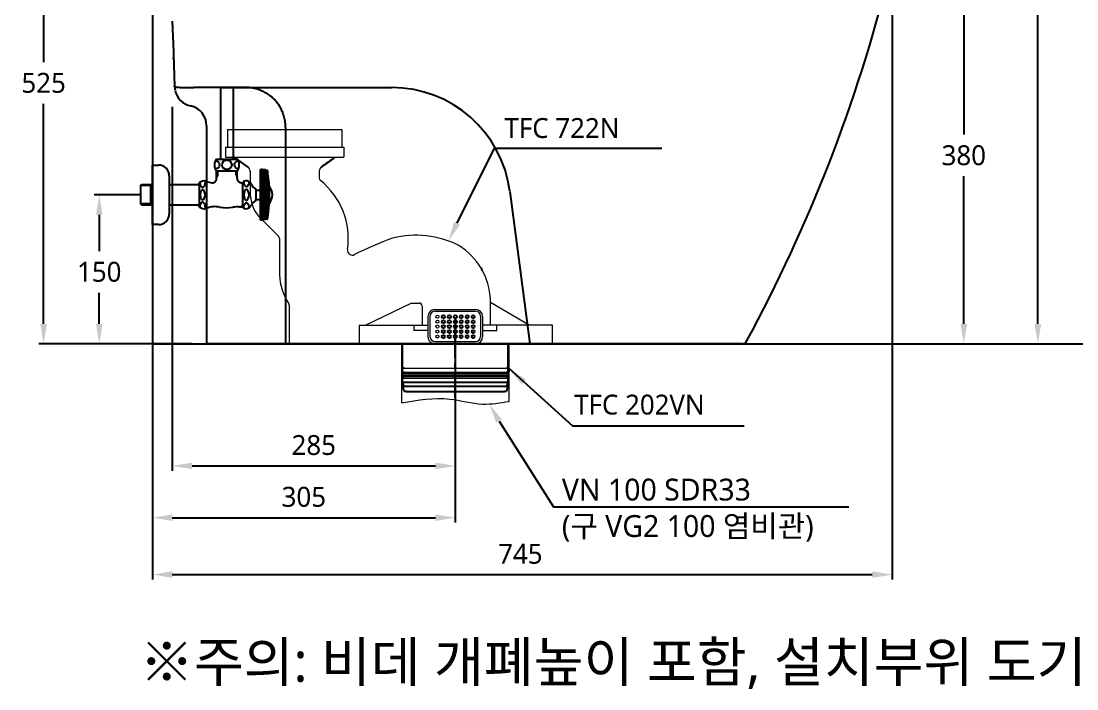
# Model space of a CAD drawing. Extents: x -4361 to 1554, y -156 to 2372.
# Drawn here: x -4361 to -3298, y -156 to 516 of the extents above; entities that cross this region are included whole.
import ezdxf

# ---------------------------------------------------------------- set-up
doc = ezdxf.new("R2010")
doc.units = 0
doc.header["$LTSCALE"] = 20
doc.header["$MEASUREMENT"] = 0
doc.linetypes.add('CENTER', pattern=[2, 1.25, -0.25, 0.25, -0.25])
doc.layers.get('0').update_dxf_attribs({"linetype": 'CONTINUOUS'})
doc.layers.get('DEFPOINTS').update_dxf_attribs({"linetype": 'CONTINUOUS'})
for name, color, linetype in [('1', 7, 'CONTINUOUS'), ('2', 2, 'CONTINUOUS'), ('3', 3, 'CONTINUOUS'), ('4', 4, 'CONTINUOUS'), ('6', 6, 'CONTINUOUS'), ('CEN', 1, 'CENTER')]:
    doc.layers.add(name, color=color, linetype=linetype)
doc.styles.add('GHS', font='romans', dxfattribs={"bigfont": 'ghs'})
doc.styles.add('ROMANS', font='NanumGothic.ttf', dxfattribs={"height": 10.144927})
doc.styles.get("Standard").update_dxf_attribs({"font": 'NanumGothic.ttf'})
doc.dimstyles.get("Standard").update_dxf_attribs({"dimtxt": 2.7, "dimasz": 2.5, "dimexe": 1.5, "dimexo": 1.5, "dimgap": 1.5, "dimtad": 1, "dimdec": 0, "dimlfac": 10, "dimzin": 0, "dimdsep": 46, "dimtxsty": 'Standard', "dimcen": 0, "dimclrt": 2, "dimadec": 0, "dimazin": 0, "dimtfac": 1, "dimtdec": 0, "dimtmove": 0, "dimatfit": 3, "dimfxl": 0, "dimtolj": 1, "dimtzin": 0, "dimarcsym": 0})

# ---------------------------------------------------------------- blocks, each defined once
blk = doc.blocks.new('*D56')
at = {"color": 3, "lineweight": -2, "ltscale": 10}
for p, q in [((-4209.2, 429.8), (-4209.2, 63.4)), ((-3924.2, 216.7), (-3924.2, 63.4)), ((-4189.2, 68.4), (-3944.2, 68.4))]:
    blk.add_line(p, q, dxfattribs=at)
at = {"color": 3, "ltscale": 10}
for points in [[(-4189.2, 71.7), (-4189.2, 65.1), (-4209.2, 68.4)], [(-3944.2, 71.7), (-3944.2, 65.1), (-3924.2, 68.4)]]:
    blk.add_solid(points, dxfattribs=at)
at = {"layer": 'DEFPOINTS', "color": 0, "ltscale": 10}
for p in [(-4209.2, 431.3), (-3924.2, 218.2), (-3924.2, 68.4)]:
    blk.add_point(p, dxfattribs=at)
at = {"color": 2, "ltscale": 10, "insert": (-4066.7, 89.3), "char_height": 20, "attachment_point": 5}
blk.add_mtext('\\A1;285', dxfattribs=at)
blk = doc.blocks.new('*D57')
at = {"color": 3, "lineweight": -2}
for p, q in [((-3397.7, 901.3), (-3332.6, 901.3)), ((-3337.6, 881.3), (-3337.6, 567.1)), ((-3337.6, 211.3), (-3337.6, 525.5)), ((-3354.8, 191.3), (-3332.6, 191.3))]:
    blk.add_line(p, q, dxfattribs=at)
at = {"color": 3}
for points in [[(-3341, 881.3), (-3334.3, 881.3), (-3337.6, 901.3)], [(-3341, 211.3), (-3334.3, 211.3), (-3337.6, 191.3)]]:
    blk.add_solid(points, dxfattribs=at)
at = {"layer": 'DEFPOINTS', "color": 0}
for p in [(-3399.2, 901.3), (-3356.3, 191.3), (-3337.6, 191.3)]:
    blk.add_point(p, dxfattribs=at)
at = {"color": 2, "insert": (-3337.6, 546.3), "char_height": 20, "attachment_point": 5}
blk.add_mtext('\\A1;710', dxfattribs=at)
blk = doc.blocks.new('*D59')
at = {"layer": '3', "color": 3, "lineweight": -2}
for p, q in [((-4229.2, 168.9), (-4229.2, 11.3)), ((-3924.2, 115), (-3924.2, 11.3)), ((-4209.2, 16.3), (-3944.2, 16.3))]:
    blk.add_line(p, q, dxfattribs=at)
at = {"layer": '3', "color": 3}
for points in [[(-4209.2, 19.6), (-4209.2, 13), (-4229.2, 16.3)], [(-3944.2, 19.6), (-3944.2, 13), (-3924.2, 16.3)]]:
    blk.add_solid(points, dxfattribs=at)
at = {"layer": 'DEFPOINTS', "color": 0}
for p in [(-4229.2, 170.4), (-3924.2, 116.5), (-3924.2, 16.3)]:
    blk.add_point(p, dxfattribs=at)
at = {"layer": '3', "color": 2, "insert": (-4076.7, 37.2), "char_height": 20, "attachment_point": 5}
blk.add_mtext('\\A1;305', dxfattribs=at)
blk = doc.blocks.new('*D60')
at = {"color": 3, "lineweight": -2}
for p, q in [((-4240.3, 341.3), (-4287.7, 341.3)), ((-4282.7, 321.3), (-4282.7, 284.5)), ((-4282.7, 211.3), (-4282.7, 242.8)), ((-4230.7, 191.3), (-4287.7, 191.3))]:
    blk.add_line(p, q, dxfattribs=at)
at = {"color": 3}
for points in [[(-4286, 321.3), (-4279.4, 321.3), (-4282.7, 341.3)], [(-4286, 211.3), (-4279.4, 211.3), (-4282.7, 191.3)]]:
    blk.add_solid(points, dxfattribs=at)
at = {"layer": 'DEFPOINTS', "color": 0}
for p in [(-4282.7, 341.3), (-4238.8, 341.3), (-4229.2, 191.3)]:
    blk.add_point(p, dxfattribs=at)
at = {"color": 2, "insert": (-4282.7, 263.7), "char_height": 20, "attachment_point": 5}
blk.add_mtext('\\A1;150', dxfattribs=at)
blk = doc.blocks.new('*D66')
at = {"color": 3, "lineweight": -2}
for p, q in [((-3489.9, 570.7), (-3407.2, 570.7)), ((-3412.2, 550.7), (-3412.2, 401.9)), ((-3412.2, 211.3), (-3412.2, 360.1)), ((-3633.8, 191.3), (-3407.2, 191.3))]:
    blk.add_line(p, q, dxfattribs=at)
at = {"color": 3}
for points in [[(-3415.5, 550.7), (-3408.8, 550.7), (-3412.2, 570.7)], [(-3415.5, 211.3), (-3408.8, 211.3), (-3412.2, 191.3)]]:
    blk.add_solid(points, dxfattribs=at)
at = {"layer": 'DEFPOINTS', "color": 0}
for p in [(-3491.4, 570.7), (-3635.3, 191.3), (-3412.2, 191.3)]:
    blk.add_point(p, dxfattribs=at)
at = {"color": 2, "insert": (-3412.2, 381), "char_height": 20, "attachment_point": 5}
blk.add_mtext('\\A1;380', dxfattribs=at)
blk = doc.blocks.new('*D67')
at = {"color": 3, "lineweight": -2}
for p, q in [((-3992.5, 716.6), (-4343.7, 716.6)), ((-4338.7, 696.6), (-4338.7, 474.8)), ((-4338.7, 211.3), (-4338.7, 433)), ((-4210.7, 191.3), (-4343.7, 191.3))]:
    blk.add_line(p, q, dxfattribs=at)
at = {"color": 3}
for points in [[(-4342, 696.6), (-4335.3, 696.6), (-4338.7, 716.6)], [(-4342, 211.3), (-4335.3, 211.3), (-4338.7, 191.3)]]:
    blk.add_solid(points, dxfattribs=at)
at = {"layer": 'DEFPOINTS', "color": 0}
for p in [(-3991, 716.6), (-4338.7, 191.3), (-4209.2, 191.3)]:
    blk.add_point(p, dxfattribs=at)
at = {"color": 2, "insert": (-4338.7, 453.9), "char_height": 20, "attachment_point": 5}
blk.add_mtext('\\A1;525', dxfattribs=at)
blk = doc.blocks.new('BGFB')
at = {"color": 2, "linetype": 'Continuous', "lineweight": 0}
for p, q in [((-57.5, 0), (57.5, 0)), ((-57.5, 0), (-57.5, -18)), ((57.5, 0), (57.5, -18)), ((-59.5, -18), (59.5, -18)), ((-59.5, -18), (-59.5, -28)), ((59.5, -18), (59.5, -28)), ((-59.5, -28), (59.5, -28)), ((-36.9, -38), (-50.8, -28)), ((36.9, -38.1), (50.8, -28)), ((-34.8, -42.1), (-34.8, -65.3)), ((34.8, -42.1), (34.8, -49.1)), ((-24.1, -89.9), (-6.2, -107.6)), ((-5.3, -109.8), (-5.3, -146.3)), ((4.7, -215.9), (4.7, -177.4)), ((127.8, -174.9), (81.1, -197.3)), ((127.8, -174.9), (135.3, -174.9)), ((138.3, -177.9), (138.3, -197.3)), ((207.1, -196.8), (207.1, -171.6)), ((207.3, -174.1), (245.6, -196.4)), ((144.3, -188.3), (144.3, -208.9)), ((146.3, -188.1), (146.3, -208.6)), ((151.3, -181.3), (192.3, -181.3)), ((151.3, -183.1), (192.3, -183.1)), ((197.3, -188.1), (197.3, -208.6)), ((199.3, -188.3), (199.3, -208.9)), ((144.3, -197.3), (75.1, -197.3)), ((75.1, -197.3), (75.1, -215.9)), ((130.2, -197.3), (130.2, -202.4)), ((199.3, -196.8), (269.2, -196.8)), ((213.7, -202.4), (213.7, -196.8)), ((269.2, -196.8), (269.2, -215.9)), ((144.3, -202.4), (130.2, -202.4)), ((199.3, -202.4), (213.7, -202.4)), ((4.7, -215.9), (269.2, -215.9)), ((151.3, -213.6), (192.3, -213.6)), ((117.8, -240.9), (117.8, -243.9)), ((118.5, -240.4), (118.3, -240.4)), ((118.5, -244.4), (118.3, -244.4)), ((118.5, -240.4), (225.4, -240.4)), ((118.5, -244.4), (225.4, -244.4)), ((225.9, -240.9), (225.9, -243.9)), ((120.3, -250.4), (223.3, -250.4)), ((120.6, -254.4), (223, -254.4))]:
    blk.add_line(p, q, dxfattribs=at)
at = {"color": 3, "linetype": 'Continuous', "lineweight": 0}
for p, q in [((117.8, -275.3), (117.8, -215.9)), ((225.9, -273.8), (225.9, -215.9))]:
    blk.add_line(p, q, dxfattribs=at)
at = {"color": 2}
for p, q in [((118.5, -240.4), (118.4, -215.9)), ((225.3, -215.9), (225.2, -240.4)), ((118.5, -244.4), (120.6, -244.4)), ((118.6, -250.4), (118.5, -244.4)), ((223, -244.4), (225.2, -244.4)), ((225.2, -240.4), (223.3, -240.4)), ((225.2, -244.4), (225.1, -250.4)), ((120.3, -250.4), (118.3, -250.4)), ((118.3, -254.4), (120.6, -254.4)), ((118.6, -256.9), (118.6, -254.4)), ((223, -254.4), (225.4, -254.4)), ((225.4, -250.4), (223.3, -250.4)), ((225.1, -254.4), (225.1, -256.9)), ((120.4, -263.9), (118.6, -256.9)), ((122.4, -263.9), (120.4, -263.9)), ((122.4, -263.9), (171.8, -263.9)), ((171.8, -263.9), (221.2, -263.9)), ((223.2, -263.9), (221.2, -263.9)), ((225.1, -256.9), (223.2, -263.9))]:
    blk.add_line(p, q, dxfattribs=at)
blk.add_line((120.3, -240.4), (118.5, -240.4))
at = {"color": 2, "linetype": 'Continuous', "lineweight": 0}
for centre in [(153.8, -188.6), (153.8, -193.6), (153.8, -198.6), (153.8, -203.6), (153.8, -208.6)]:
    blk.add_circle(centre, 1.5, dxfattribs=at)
for centre, radius, start, end in [((-39.8, -42.1), 5, 0.0447, 54.1067), ((39.8, -42.1), 5, 125.8861, 179.7556), ((37.8, -49.1), 3, 179.7556, 231.4151), ((-10.7, -109.9), 74.8, 351.5468, 51.4151), ((1.6, -64.1), 36.4, 181.8849, 225.0733), ((-8.3, -109.8), 3, 0.0895, 45.2408), ((239.8, -464.9), 378.8, 110.2437, 116.5549), ((132, -202.9), 96.3, 63.2809, 103.9725), ((68.2, -121.6), 5, 171.5468, 296.5549), ((140.2, -174), 67, 2.0828, 58.4605), ((52.8, -143.8), 58.1, 182.4762, 213.3534), ((1.7, -177.4), 3, 0, 33.3534), ((135.3, -177.9), 3, 0, 90), ((151.3, -188.3), 7, 90, 180), ((151.3, -188.1), 5, 90, 180), ((192.3, -188.3), 7, 360, 90), ((192.3, -188.1), 5, 0, 90), ((247.1, -193.8), 3, 239.7939, 270), ((151.3, -208.9), 7, 179.7381, 270), ((151.3, -208.6), 5, 180, 270), ((192.3, -208.6), 5, 270, 0), ((192.3, -208.9), 7, 270, 0), ((118.3, -240.9), 0.5, 90, 180), ((118.3, -243.9), 0.5, 180, 270), ((225.4, -240.9), 0.5, 0, 90), ((225.4, -243.9), 0.5, 270, 360), ((118.3, -250.9), 0.5, 90, 180), ((118.3, -253.9), 0.5, 180, 270), ((225.4, -250.9), 0.5, 0, 90), ((225.4, -253.9), 0.5, 270, 0)]:
    blk.add_arc(centre, radius, start, end, dxfattribs=at)
at = {"color": 3, "linetype": 'Continuous', "lineweight": 0}
blk.add_spline([(117.8, -275.3), (166.2, -271.5), (199.4, -276.5), (225.9, -273.8)], degree=3, dxfattribs=at)
at = {"layer": '1', "color": 252, "linetype": 'Continuous'}
for q in [(-50.8, -28), (-50.1, -28.5), (-50.1, -28.5), (-50.1, -28.5)]:
    blk.add_line((-36.9, -38), q, dxfattribs=at)
at = {"layer": '1', "color": 2, "linetype": 'Continuous'}
for centre in [(159.8, -188.6), (159.8, -188.6), (165.8, -188.6), (165.8, -188.6), (171.8, -188.6), (177.8, -188.6), (177.8, -188.6), (183.8, -188.6), (183.8, -188.6), (189.8, -188.6), (189.8, -188.6), (159.8, -193.6), (159.8, -193.6), (159.8, -198.6), (159.8, -198.6), (165.8, -193.6), (165.8, -193.6), (165.8, -198.6), (165.8, -198.6), (171.8, -193.6), (171.8, -198.6), (177.8, -193.6), (177.8, -193.6), (177.8, -198.6), (177.8, -198.6), (183.8, -193.6), (183.8, -193.6), (183.8, -198.6), (183.8, -198.6), (189.8, -193.6), (189.8, -193.6), (189.8, -198.6), (189.8, -198.6), (159.8, -203.6), (159.8, -203.6), (159.8, -208.6), (159.8, -208.6), (165.8, -203.6), (165.8, -203.6), (165.8, -208.6), (165.8, -208.6), (171.8, -203.6), (171.8, -208.6), (171.8, -208.6), (177.8, -203.6), (177.8, -203.6), (177.8, -208.6), (177.8, -208.6), (183.8, -203.6), (183.8, -203.6), (183.8, -208.6), (183.8, -208.6), (189.8, -203.6), (189.8, -203.6), (189.8, -208.6), (189.8, -208.6)]:
    blk.add_circle(centre, 1.5, dxfattribs=at)
at = {"layer": '1', "color": 252, "linetype": 'Continuous'}
for centre in [(171.8, -188.6), (171.8, -193.6), (171.8, -198.6), (171.8, -203.6)]:
    blk.add_circle(centre, 1.5, dxfattribs=at)
for points, degree in [([(50.1, -28.5), (36.9, -38)], 1), ([(50.1, -28.5), (45.7, -31.7), (41.3, -34.8), (36.9, -38)], 3), ([(50.1, -28.5), (36.9, -38)], 1), ([(50.1, -28.5), (45.7, -31.7), (41.3, -34.8), (36.9, -38)], 3), ([(197.9, -139.9), (198.2, -140.5), (198.5, -141), (198.8, -141.6)], 3), ([(197.9, -139.9), (198.2, -140.5), (198.5, -141), (198.8, -141.6)], 3)]:
    blk.add_open_spline(points, degree=degree, dxfattribs=at)
at = {"layer": 'CEN'}
blk.add_line((171.8, -269.9), (171.8, -196.9), dxfattribs=at)
blk = doc.blocks.new('*D62')
at = {"color": 3, "lineweight": -2}
for p, q in [((-3484.3, 600.5), (-3484.3, -46)), ((-4229.2, 189.8), (-4229.2, -46)), ((-4209.2, -41), (-3504.3, -41))]:
    blk.add_line(p, q, dxfattribs=at)
at = {"color": 3}
for points in [[(-4209.2, -37.6), (-4209.2, -44.3), (-4229.2, -41)], [(-3504.3, -37.6), (-3504.3, -44.3), (-3484.3, -41)]]:
    blk.add_solid(points, dxfattribs=at)
at = {"layer": 'DEFPOINTS', "color": 0}
for p in [(-3484.3, 602), (-4229.2, 191.3), (-3484.3, -41)]:
    blk.add_point(p, dxfattribs=at)
at = {"color": 2, "insert": (-3858.7, -20.2), "char_height": 20, "attachment_point": 5}
blk.add_mtext('\\A1;745', dxfattribs=at)

msp = doc.modelspace()

# ---------------------------------------------------------------- hatches: boundary and pattern name
at = {"layer": '3', "ltscale": 10}
h = msp.add_hatch(color=256, dxfattribs=at)
h.paths.add_polyline_path([(-3871.7, 161.6, -1), (-3871.7, 158.6), (-3903.4, 158.6), (-3903.4, 161.6)])
h.paths.add_polyline_path([(-3903.4, 161.6), (-3903.4, 158.6), (-3976.7, 158.6, -1), (-3976.7, 161.6)])

# ---------------------------------------------------------------- linework, layer by layer
for p, q in [((-4209.2, 516.1), (-4208.1, 485.7)), ((-4208, 485.7), (-4208.1, 485.7)), ((-4207.8, 479.5), (-4207.8, 477.8)), ((-4174.8, 410.9), (-4174.8, 191.3)), ((-4095.1, 409), (-4095.1, 191.3)), ((-4209.2, 210.9), (-4209.2, 191.3)), ((-4189.6, 191.3), (-4209.2, 191.3)), ((-4172.8, 191.3), (-4174.8, 191.3)), ((-4152.4, 191.3), (-4172.8, 191.3)), ((-4154.6, 191.3), (-3619.5, 191.3)), ((-4130.5, 191.3), (-4152.4, 191.3)), ((-4120.4, 191.3), (-4130.5, 191.3)), ((-4117.3, 191.3), (-4120.4, 191.3)), ((-4097.7, 191.3), (-4117.3, 191.3)), ((-3840.1, 191.3), (-4097.7, 191.3)), ((-3760.2, 191.3), (-3840.1, 191.3)), ((-3655.2, 191.3), (-3760.2, 191.3)), ((-3635.3, 191.3), (-3655.2, 191.3))]:
    msp.add_line(p, q)
at = {"color": 7}
for p, q in [((-4161.2, 449.3), (-3988.2, 449.3)), ((-3869.2, 344.8), (-3849.2, 191.3))]:
    msp.add_line(p, q, dxfattribs=at)
at = {"flags": 128}
for points in [[(-4208, 485.7), (-4207.9, 482.5), (-4207.8, 479.3)], [(-4206.7, 448.9), (-4206.6, 447.6), (-4206.4, 446.5)]]:
    msp.add_lwpolyline(points, dxfattribs=at)
for centre, radius, start, end in [((-5011.8, 943), 1571, 331.5227, 345.9855), ((-4187.1, 450.3), 19.7, 191.2535, 259.6615), ((-4194.8, 411.3), 20, 358.75, 78.2575), ((-3635.3, 196.3), 5, 270, 331.5227)]:
    msp.add_arc(centre, radius, start, end)
at = {"color": 7}
msp.add_arc((-3988.2, 329.3), 120, 7.4314, 90, dxfattribs=at)
for points, degree in [([(-4207.9, 479.1), (-4207.5, 469.6), (-4207.2, 460.1), (-4206.9, 450.6)], 3), ([(-4207.8, 477.8), (-4207.9, 479.1)], 1)]:
    msp.add_open_spline(points, degree=degree)
for points, knots in [([(-4206.9, 450.6), (-4206.9, 450.5), (-4206.8, 450.4), (-4206.3, 450.2), (-4206, 450), (-4205, 449.8), (-4204.4, 449.7), (-4202.9, 449.6), (-4202.1, 449.5), (-4200.2, 449.4), (-4199.2, 449.3), (-4196.9, 449.2), (-4195.8, 449.2), (-4193.4, 449.2), (-4192.1, 449.2), (-4189.7, 449.2), (-4188.5, 449.3), (-4187.4, 449.3)], [0, 0, 0, 0, 0.125, 0.125, 0.25, 0.25, 0.375, 0.375, 0.5, 0.5, 0.625, 0.625, 0.75, 0.75, 0.875, 0.875, 1, 1, 1, 1]), ([(-4206.8, 449.8), (-4206.8, 449.8), (-4206.8, 449.8), (-4206.8, 449.9), (-4206.8, 449.9), (-4206.8, 450), (-4206.8, 450), (-4206.8, 450.1), (-4206.8, 450.1), (-4206.8, 450.2), (-4206.8, 450.2), (-4206.9, 450.3), (-4206.9, 450.4), (-4206.9, 450.4), (-4206.9, 450.5), (-4206.9, 450.5), (-4206.9, 450.6), (-4206.9, 450.6)], [0, 0, 0, 0, 0.118734, 0.209936, 0.295789, 0.385006, 0.430214, 0.477439, 0.516047, 0.55608, 0.606205, 0.684899, 0.742154, 0.811968, 0.880197, 0.942874, 1, 1, 1, 1]), ([(-4206.9, 450.6), (-4206.9, 450.6), (-4206.9, 450.6), (-4206.9, 450.6), (-4206.9, 450.6), (-4206.9, 450.6)], [0, 0, 0, 0, 0.321936, 0.655099, 1, 1, 1, 1]), ([(-4135, 449.3), (-4136.7, 449.3), (-4140.1, 449.3), (-4145.1, 449.3), (-4150, 449.3), (-4154.9, 449.3), (-4159.7, 449.3), (-4164.5, 449.3), (-4169.2, 449.3), (-4173.8, 449.3), (-4178.4, 449.3), (-4182.9, 449.3), (-4185.9, 449.3), (-4187.4, 449.3)], [0, 0, 0, 0, 0.096757, 0.192348, 0.286772, 0.380028, 0.472113, 0.563028, 0.65277, 0.741339, 0.828735, 0.914955, 1, 1, 1, 1]), ([(-4095.1, 409), (-4095.1, 409.2), (-4095.1, 409.6), (-4095.1, 410.2), (-4095.1, 410.8), (-4095.2, 411.4), (-4095.2, 412.1), (-4095.3, 412.7), (-4095.3, 413.3), (-4095.4, 413.9), (-4095.5, 414.5), (-4095.6, 415.1), (-4095.6, 415.7), (-4095.7, 416.3), (-4095.9, 416.9), (-4096, 417.5), (-4096.1, 418.1), (-4096.2, 418.6), (-4096.4, 419.2), (-4096.5, 419.8), (-4096.7, 420.4), (-4096.9, 420.9), (-4097, 421.5), (-4097.2, 422), (-4097.4, 422.6), (-4097.6, 423.2), (-4097.8, 423.7), (-4098.4, 425.3), (-4099.6, 427.9), (-4101.6, 431.3), (-4104, 434.6), (-4106.5, 437.3), (-4109, 439.7), (-4111.2, 441.4), (-4113.3, 442.9), (-4115.3, 444.1), (-4117.4, 445.2), (-4119.2, 446.1), (-4120.6, 446.6), (-4121.6, 447), (-4122.6, 447.4), (-4123.7, 447.7), (-4124.7, 448), (-4125.8, 448.3), (-4126.9, 448.5), (-4128, 448.7), (-4129.2, 448.9), (-4130.3, 449.1), (-4131.5, 449.2), (-4132.7, 449.3), (-4133.8, 449.3), (-4134.6, 449.3), (-4135, 449.3)], [0, 0, 0, 0, 0.00991, 0.019796, 0.029655, 0.039489, 0.049296, 0.059077, 0.068831, 0.078558, 0.088258, 0.097931, 0.107577, 0.117195, 0.126786, 0.13635, 0.145886, 0.155394, 0.164876, 0.174329, 0.183755, 0.193154, 0.202525, 0.21187, 0.221187, 0.230477, 0.23974, 0.248976, 0.312279, 0.375571, 0.438843, 0.502086, 0.55081, 0.601393, 0.637152, 0.673759, 0.711215, 0.749519, 0.766356, 0.783353, 0.80051, 0.817829, 0.835309, 0.852951, 0.870757, 0.888727, 0.906861, 0.92516, 0.943624, 0.962253, 0.981045, 1, 1, 1, 1])]:
    msp.add_open_spline(points, degree=3, knots=knots)
at = {"layer": '3', "extrusion": (0, 1, 0)}
for p, q in [((-3977.2, 161.8), (-3977.2, 191.3)), ((-3871.2, 191.3), (-3871.2, 161.8)), ((-3871.2, 161.8), (-3977.2, 161.8)), ((-3976.7, 161.6), (-3871.7, 161.6)), ((-3975.2, 161.6), (-3975.2, 161.8)), ((-3873.2, 161.8), (-3873.2, 161.6)), ((-3871.2, 158.3), (-3977.2, 158.3)), ((-3977.2, 152.3), (-3977.2, 158.3)), ((-3871.2, 152.3), (-3977.2, 152.3)), ((-3975.7, 148.3), (-3977.2, 152.3)), ((-3871.7, 158.6), (-3976.7, 158.6)), ((-3975.2, 158.3), (-3975.2, 158.6)), ((-3873.2, 158.6), (-3873.2, 158.3)), ((-3871.2, 152.3), (-3872.7, 148.3)), ((-3871.2, 158.3), (-3871.2, 152.3)), ((-3872.7, 148.3), (-3975.7, 148.3))]:
    msp.add_line(p, q, dxfattribs=at)
at = {"layer": '3'}
msp.add_line((-3874.2, 148.3), (-3934.2, 148.3), dxfattribs=at)
for points in [[(-3922.4, 312.7), (-3884.6, 388.4), (-3716.1, 388.4)], [(-3880.1, 113.6), (-3825.4, 27.3), (-3527.9, 27.3)]]:
    msp.add_lwpolyline(points, dxfattribs=at)
for centre, start, end in [((-3976.7, 160.1), 90, 270), ((-3871.7, 160.1), 270, 90)]:
    msp.add_arc(centre, 1.5, start, end, dxfattribs=at)
msp.add_solid([(-3919.4, 311.2), (-3931.3, 294.8), (-3925.3, 314.2)], dxfattribs=at)
at = {"layer": '3', "color": 3}
msp.add_solid([(-3882.9, 111.9), (-3890.2, 130.8), (-3877.2, 115.2)], dxfattribs=at)
at = {"layer": '4'}
for p, q in [((-4160.5, 449.3), (-4160.5, 377.3)), ((-4147.8, 449.3), (-4147.8, 377.3)), ((-4164.7, 377.3), (-4160.5, 377.3)), ((-4160.5, 377.3), (-4143.7, 377.3)), ((-4229.2, 311.3), (-4229.2, 371.3)), ((-4229.2, 371.3), (-4223.2, 371.3)), ((-4164.7, 365.3), (-4143.7, 365.3)), ((-4164.7, 357.4), (-4164.7, 365.3)), ((-4163.4, 361.3), (-4163.4, 365.3)), ((-4144.9, 361.3), (-4144.9, 365.3)), ((-4143.7, 357.8), (-4143.7, 365.3)), ((-4118.7, 366.8), (-4120.2, 366.8)), ((-4120.2, 365.8), (-4120.2, 366.8)), ((-4120.2, 341.3), (-4120.2, 365.8)), ((-4118.7, 366.6), (-4118.7, 366.8)), ((-4118.7, 366.6), (-4118.7, 341.3)), ((-4115.2, 365.9), (-4118.7, 365.9)), ((-4115.2, 364.9), (-4118.7, 364.9)), ((-4115.2, 363.9), (-4118.7, 363.9)), ((-4115.2, 362.9), (-4118.7, 362.9)), ((-4115.2, 361.9), (-4118.7, 361.9)), ((-4115.2, 366.3), (-4118.4, 366.3)), ((-4114.7, 365.8), (-4115.2, 366.3)), ((-4115.2, 366.3), (-4115.2, 341.3)), ((-4113.8, 365.8), (-4114.7, 365.8)), ((-4114.7, 365.8), (-4114.7, 341.3)), ((-4113.2, 365.3), (-4113.2, 341.3)), ((-4241.2, 350.6), (-4240.2, 351.6)), ((-4240.2, 351.6), (-4229.2, 351.6)), ((-4230.7, 331.1), (-4230.7, 351.6)), ((-4230.7, 350.6), (-4229.7, 351.6)), ((-4229.2, 351), (-4229.2, 331.7)), ((-4212.2, 360.3), (-4212.2, 322.3)), ((-4212.2, 351.6), (-4182.2, 351.6)), ((-4182.2, 350.6), (-4182.2, 353.3)), ((-4164.7, 361.3), (-4163.4, 361.3)), ((-4163.4, 361.3), (-4164.7, 359.2)), ((-4144.9, 361.3), (-4143.7, 361.3)), ((-4144.9, 361.3), (-4143.7, 359.2)), ((-4139.2, 352.6), (-4140.4, 353.5)), ((-4139.2, 353.3), (-4138.2, 353.3)), ((-4139.2, 352.6), (-4139.2, 353.3)), ((-4139.2, 352.6), (-4138.2, 352.6)), ((-4138.2, 353.3), (-4138.2, 354)), ((-4138.2, 329.3), (-4138.2, 353.3)), ((-4130.1, 352.6), (-4129.6, 351.7)), ((-4115.2, 360.9), (-4118.7, 360.9)), ((-4115.2, 359.9), (-4118.7, 359.9)), ((-4115.2, 358.9), (-4118.7, 358.9)), ((-4115.2, 357.9), (-4118.7, 357.9)), ((-4115.2, 356.9), (-4118.7, 356.9)), ((-4115.2, 355.9), (-4118.7, 355.9)), ((-4115.2, 354.9), (-4118.7, 354.9)), ((-4115.2, 353.9), (-4118.7, 353.9)), ((-4115.2, 352.9), (-4118.7, 352.9)), ((-4115.2, 351.9), (-4118.7, 351.9)), ((-4115.2, 350.9), (-4118.7, 350.9)), ((-4230.7, 350.6), (-4241.2, 350.6)), ((-4241, 332.1), (-4241, 350.6)), ((-4182.2, 350.6), (-4182.2, 332.1)), ((-4125.2, 347.1), (-4125.2, 346.1)), ((-4125.2, 346.1), (-4125.2, 336.6)), ((-4125.2, 346.1), (-4120.2, 346.1)), ((-4120.2, 315.8), (-4120.2, 341.3)), ((-4115.2, 349.9), (-4118.7, 349.9)), ((-4115.2, 348.9), (-4118.7, 348.9)), ((-4115.2, 347.9), (-4118.7, 347.9)), ((-4115.2, 346.9), (-4118.7, 346.9)), ((-4115.2, 345.9), (-4118.7, 345.9)), ((-4115.2, 344.9), (-4118.7, 344.9)), ((-4115.2, 343.9), (-4118.7, 343.9)), ((-4115.2, 342.9), (-4118.7, 342.9)), ((-4115.2, 341.9), (-4118.7, 341.9)), ((-4118.7, 316), (-4118.7, 341.3)), ((-4115.2, 340.7), (-4118.7, 340.7)), ((-4115.2, 316.3), (-4115.2, 341.3)), ((-4114.7, 316.8), (-4114.7, 341.3)), ((-4113.2, 317.3), (-4113.2, 341.3)), ((-4230.7, 332.1), (-4241.2, 332.1)), ((-4240.2, 331.1), (-4241.2, 332.1)), ((-4240.2, 331.1), (-4229.2, 331.1)), ((-4229.7, 331.1), (-4230.7, 332.1)), ((-4212.2, 331.1), (-4182.2, 331.1)), ((-4182.2, 329.3), (-4182.2, 332.1)), ((-4182.2, 331.1), (-4182.2, 330.9)), ((-4182.2, 329.3), (-4182.2, 330.9)), ((-4139.2, 330.1), (-4140.4, 329.3)), ((-4139.2, 330.1), (-4138.2, 330.1)), ((-4139.2, 329.3), (-4139.2, 330.1)), ((-4130.1, 330), (-4129.6, 331)), ((-4125.2, 336.6), (-4120.2, 336.6)), ((-4125.2, 335.6), (-4125.2, 336.6)), ((-4115.2, 339.7), (-4118.7, 339.7)), ((-4115.2, 338.7), (-4118.7, 338.7)), ((-4115.2, 337.7), (-4118.7, 337.7)), ((-4115.2, 336.7), (-4118.7, 336.7)), ((-4115.2, 335.7), (-4118.7, 335.7)), ((-4115.2, 334.7), (-4118.7, 334.7)), ((-4115.2, 333.7), (-4118.7, 333.7)), ((-4115.2, 332.7), (-4118.7, 332.7)), ((-4115.2, 331.7), (-4118.7, 331.7)), ((-4115.2, 330.7), (-4118.7, 330.7)), ((-4115.2, 329.7), (-4118.7, 329.7)), ((-4141.9, 329.3), (-4138.2, 329.3)), ((-4138.2, 328.6), (-4138.2, 329.3)), ((-4115.2, 328.7), (-4118.7, 328.7)), ((-4115.2, 327.7), (-4118.7, 327.7)), ((-4115.2, 326.7), (-4118.7, 326.7)), ((-4115.2, 325.7), (-4118.7, 325.7)), ((-4115.2, 324.7), (-4118.7, 324.7)), ((-4115.2, 323.8), (-4118.7, 323.8)), ((-4115.2, 322.8), (-4118.7, 322.8)), ((-4115.2, 321.8), (-4118.7, 321.8)), ((-4115.2, 320.8), (-4118.7, 320.8)), ((-4115.2, 319.8), (-4118.7, 319.8)), ((-4223.2, 311.3), (-4229.2, 311.3)), ((-4118.7, 315.8), (-4120.2, 315.8)), ((-4115.2, 318.8), (-4118.7, 318.8)), ((-4115.2, 317.8), (-4118.7, 317.8)), ((-4115.2, 316.8), (-4118.7, 316.8)), ((-4118.7, 316), (-4118.7, 315.8)), ((-4115.2, 316.3), (-4118.4, 316.3)), ((-4114.7, 316.8), (-4115.2, 316.3)), ((-4113.8, 316.8), (-4114.7, 316.8))]:
    msp.add_line(p, q, dxfattribs=at)
for centre, radius, start, end in [((-4156.7, 371.3), 10, 143.1301, 216.8699), ((-4151.7, 371.3), 10, 323.1301, 36.8699), ((-4223.2, 360.3), 11, 0, 90), ((-4118.4, 366.6), 0.3, 180, 270), ((-4113.8, 365.1), 0.7, 9.4934, 90), ((-4256.2, 341.3), 145, 1.9431, 9.4934), ((-4177.2, 348.3), 7, 69.0339, 134.5129), ((-4165.9, 378), 24.8, 249.0339, 262.2883), ((-4168.7, 357.4), 4, 262.2883, 0), ((-4139.2, 357.8), 4.5, 180, 270), ((-4134.8, 350), 5.36, 30, 130.4306), ((-4117.4, 358.7), 14, 210, 236.1902), ((-4256.2, 341.3), 145, 350.5066, 1.9431), ((-4122.4, 341.3), 14, 0.2473, 38.2141), ((-4122.4, 341.4), 14, 321.7859, 359.7527), ((-4134.8, 332.7), 5.36, 229.5694, 330), ((-4117.4, 324), 14, 123.8098, 150), ((-4223.2, 322.3), 11, 270, 0), ((-4177.2, 334.3), 7, 225.5, 290.9661), ((-4165.9, 304.6), 24.8, 79.2627, 110.9661), ((-4154.2, 366.3), 38, 259.2627, 279.3048), ((-4141.9, 291.3), 38, 90, 99.3048), ((-4118.4, 316), 0.3, 90, 180), ((-4113.8, 317.5), 0.7, 270, 350.5066)]:
    msp.add_arc(centre, radius, start, end, dxfattribs=at)
at = {"layer": '4', "extrusion": (0, 0, -1)}
for centre, major_axis, ratio, start_param, end_param in [((-4166.8, 371.5), (-5.23, 0), 0.866391, 1.824119, 4.49897), ((-4141.4, 371.5), (-5.23, 0), 0.866391, 4.942097, 7.58465), ((-4178.6, 353.8), (0, -5.22), 0.46009, 4.433611, 7.934688), ((-4134.5, 354.9), (0, -5.4), 0.478204, 4.79078, 7.834251), ((-4178.6, 328.9), (0, -5.22), 0.46009, 1.472186, 5.009627), ((-4134.5, 328), (0, -5.4), 0.478204, 1.540108, 4.68362)]:
    msp.add_ellipse(centre, major_axis=major_axis, ratio=ratio, start_param=start_param, end_param=end_param, dxfattribs=at)
for centre, major_axis, ratio in [((-4154.2, 371.5), (-5.23, 0), 0.866391), ((-4178.6, 341.3), (0, -5.22), 0.46009), ((-4134.5, 341.3), (0, -5.4), 0.478204)]:
    msp.add_ellipse(centre, major_axis=major_axis, ratio=ratio, dxfattribs=at)
at = {"layer": '6'}
msp.add_lwpolyline([(-3229.2, 2116.4), (-4229.2, 2116.4), (-4229.2, 191.3), (-2301.7, 191.3), (-2301.7, 1216.3)], dxfattribs=at)

# ---------------------------------------------------------------- block references
at = {"color": 1}
msp.add_blockref('BGFB', (-4096, 407.2), dxfattribs=at)

# ---------------------------------------------------------------- texts
at = {"layer": '2', "attachment_point": 4, "style": 'ROMANS'}
for s, insert, char_height in [('TFC 722N', (-3874.7, 408.4), 20), ('TFC 202VN', (-3804.5, 130), 20), ('VN 100 SDR33\\P(구 VG2 100 염비관)', (-3816.9, 23.8), 22)]:
    msp.add_mtext(s, dxfattribs=dict(at, insert=insert, char_height=char_height))
at = {"layer": '3', "color": 1, "insert": (-4242, -108.8), "char_height": 40, "attachment_point": 1, "style": 'GHS'}
msp.add_mtext_dynamic_manual_height_columns('{\\fNanumGothic|b0|i0|c129|p50;※주의: 비데 개폐높이 포함, 설치부위 도기허용차는 ±5%이므로 반드시 실측 확인 후 시공하십시오.}', width=2648.262, gutter_width=13.5, heights=[0], dxfattribs=at)

# ---------------------------------------------------------------- dimensions: what is measured, and where the dimension line sits
for base, p1, p2, picture, middle in [((-3337.6, 191.3), (-3399.2, 901.3), (-3356.3, 191.3), '*D57', (-3337.6, 546.3)), ((-4282.7, 341.3), (-4229.2, 191.3), (-4238.8, 341.3), '*D60', (-4282.7, 263.7))]:
    dim = msp.add_linear_dim(base=base, p1=p1, p2=p2, angle=90, dimstyle='Standard', override={"dimtxt": 20, "dimasz": 20, "dimexe": 5, "dimgap": 10, "dimtih": 1, "dimtoh": 1, "dimlfac": 1, "dimzin": 12, "dimclrd": 3, "dimclre": 3, "dimazin": 2, "dimarcsym": 1})
    dim.commit()
    dim.dimension.update_dxf_attribs({"geometry": picture, "text_midpoint": middle, "dimtype": 160})
dim = msp.add_linear_dim(base=(-4338.7, 191.3), p1=(-3991, 716.6), p2=(-4209.2, 191.3), angle=90, dimstyle='Standard', override={"dimtxt": 20, "dimasz": 20, "dimexe": 5, "dimgap": 10, "dimtih": 1, "dimtoh": 1, "dimlfac": 1, "dimzin": 12, "dimclrd": 3, "dimclre": 3, "dimazin": 2, "dimarcsym": 1})
dim.commit()
dim.dimension.update_dxf_attribs({"geometry": '*D67', "text_midpoint": (-4338.7, 453.9)})
dim = msp.add_linear_dim(base=(-3484.3, -41), p1=(-4229.2, 191.3), p2=(-3484.3, 602), dimstyle='Standard', override={"dimtxt": 20, "dimasz": 20, "dimexe": 5, "dimgap": 10, "dimlfac": 1, "dimzin": 12, "dimclrd": 3, "dimclre": 3, "dimazin": 2, "dimarcsym": 1})
dim.commit()
dim.dimension.update_dxf_attribs({"geometry": '*D62', "text_midpoint": (-3858.7, -41), "dimtype": 160})
dim = msp.add_linear_dim(base=(-3412.2, 191.3), p1=(-3491.4, 570.7), p2=(-3635.3, 191.3), angle=90, text='380', dimstyle='Standard', override={"dimtxt": 20, "dimasz": 20, "dimexe": 5, "dimgap": 10, "dimtih": 1, "dimtoh": 1, "dimlfac": 1, "dimzin": 12, "dimclrd": 3, "dimclre": 3, "dimazin": 2, "dimarcsym": 1})
dim.commit()
dim.dimension.update_dxf_attribs({"geometry": '*D66', "text_midpoint": (-3412.2, 381)})
at = {"color": 7, "ltscale": 10}
dim = msp.add_linear_dim(base=(-3924.2, 68.4), p1=(-4209.2, 431.3), p2=(-3924.2, 218.2), dimstyle='Standard', override={"dimtxt": 20, "dimasz": 20, "dimexe": 5, "dimgap": 10, "dimlfac": 1, "dimclrd": 3, "dimclre": 3}, dxfattribs=at)
dim.commit()
dim.dimension.update_dxf_attribs({"geometry": '*D56', "text_midpoint": (-4066.7, 89.3)})
at = {"layer": '3'}
dim = msp.add_linear_dim(base=(-3924.2, 16.3), p1=(-4229.2, 170.4), p2=(-3924.2, 116.5), dimstyle='Standard', override={"dimtxt": 20, "dimasz": 20, "dimexe": 5, "dimgap": 10, "dimlfac": 1, "dimclrd": 3, "dimclre": 3}, dxfattribs=at)
dim.commit()
dim.dimension.update_dxf_attribs({"geometry": '*D59', "text_midpoint": (-4076.7, 37.2)})

# ---------------------------------------------------------------- leaders
msp.add_leader([(-3870.1, 166.3), (-3806.3, 108.7), (-3633.3, 108.7)], dimstyle='Standard', override={"dimtxt": 20, "dimasz": 20, "dimexe": 5, "dimgap": 10, "dimtad": 0, "dimlfac": 1, "dimzin": 12, "dimclrd": 3, "dimclre": 3, "dimazin": 2, "dimarcsym": 1})

doc.saveas('drawing.dxf')
